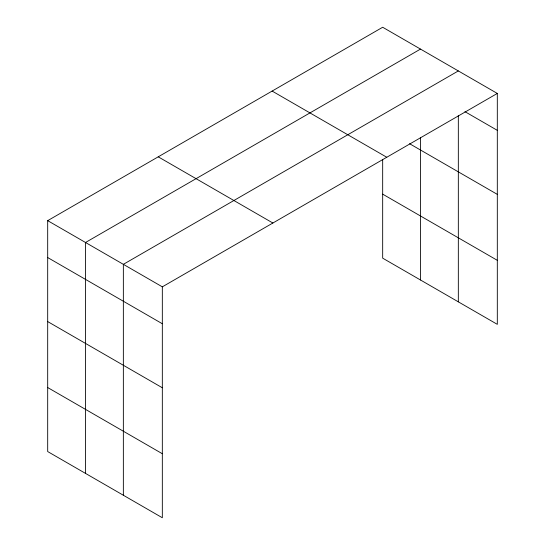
<?xml version="1.0" encoding="UTF-8"?>
<svg xmlns="http://www.w3.org/2000/svg" width="545" height="545" viewBox="0 0 545 545"><rect width="100%" height="100%" fill="white"/><g stroke="black" fill="none" stroke-linecap="round" stroke-linejoin="round"><path stroke-width="0.82" d="M497.312 93.44L382.672 27.25L47.688 220.65L47.688 451.56L162.328 517.75L162.328 286.84L497.312 93.44L497.312 324.35L382.672 258.16L382.672 159.467M420.502 49.091L85.517 242.491L85.517 473.401M458.331 70.932L123.354 264.332L123.354 495.248M464.953 111.664L497.312 130.344M409.588 143.716L497.312 194.367M272.125 91.07L386.766 157.26M382.672 194.143L497.312 260.326M158.234 156.831L272.875 223.014M47.688 220.65L162.328 286.84M47.688 257.553L162.328 323.744M47.688 321.577L162.328 387.768M47.688 387.543L162.328 453.726M458.331 115.424L458.331 301.848M420.502 137.381L420.502 280.001"/></g></svg>
